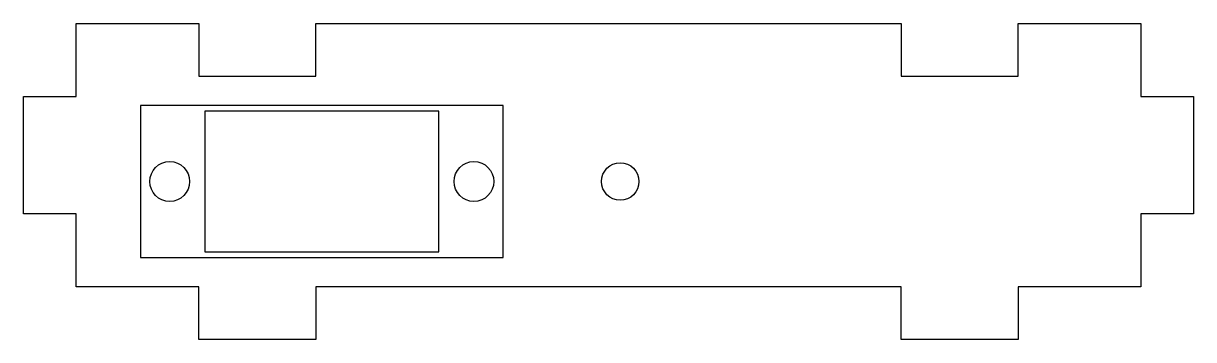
# Model space of a CAD drawing. Header units: millimetres. Extents: x -36 to 64, y -17.1 to 9.9.
import ezdxf

# ---------------------------------------------------------------- set-up
doc = ezdxf.new("R2010")
doc.units = ezdxf.units.MM
doc.layers.get('0').update_dxf_attribs({"linetype": 'CONTINUOUS'})

msp = doc.modelspace()

# ---------------------------------------------------------------- linework, layer by layer
for points in [[(49, -12.6), (49, -17.1), (39, -17.1), (39, -12.6), (-11, -12.6), (-11, -17.1), (-21, -17.1), (-21, -12.6), (-31.5, -12.6), (-31.5, -6.35), (-36, -6.35), (-36, 3.65), (-31.5, 3.65), (-31.5, 9.9), (-21, 9.9), (-21, 5.4), (-11, 5.4), (-11, 9.9), (39, 9.9), (39, 5.4), (49, 5.4), (49, 9.9), (59.5, 9.9), (59.5, 3.65), (64, 3.65), (64, -6.35), (59.5, -6.35), (59.5, -12.6)], [(5, 2.9), (-26, 2.9), (-26, -10.1), (5, -10.1)], [(-0.5, 2.4), (-20.5, 2.4), (-20.5, -9.6), (-0.5, -9.6)]]:
    msp.add_lwpolyline(points, close=True)
for centre, radius in [((-23.5, -3.6), 1.7), ((2.5, -3.6), 1.7), ((15, -3.6), 1.6)]:
    msp.add_circle(centre, radius)

doc.saveas('drawing.dxf')
